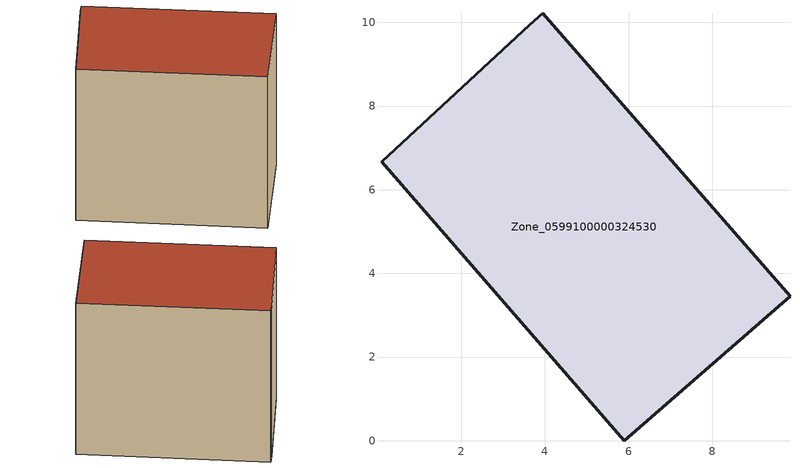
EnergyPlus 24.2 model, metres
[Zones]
Zone_0599100000324530
 floor ground (C_G): 5.89,0 0.1,6.67 3.63,9.94 3.95,10.22 9.86,3.45 z0
 wall outside (C_F): 5.89,0 9.86,3.45 3.95,10.22 3.63,9.94 0.1,6.67 5.89,0 z0:8.35
 roof outside (C_R): 0.1,6.67 5.89,0 9.86,3.45 3.95,10.22 3.63,9.94 z8.35
[BUILDING]
Pand.0599100000324530: North Axis=0; Terrain=City; Loads Convergence Tolerance Value=0.04; Temperature Convergence Tolerance Value=0.4; Solar Distribution=FullExterior; Maximum Number of Warmup Days=25; Minimum Number of Warmup Days=1
[Site:Location]
Rotterdam.The.Hague.AP_ZH_NLD Design_Conditions: Latitude=51.96; Longitude=4.45; Time Zone=1; Elevation=-4.5
[SITE:GROUNDTEMPERATURE:BUILDINGSURFACE]
18, 18, 18, 18, 18, 18, 18, 18, 18, 18, 18, 18
[MATERIAL] Thermal Absorptance=0.9; Solar Absorptance=0.7; Visible Absorptance=0.7
Name | Roughness | Thickness | Conductivity | Density | Specific Heat
G.TI.1975-1991 | MediumSmooth | 0.15 | 0.288461 | 540 | 1210
F.TI.1975-1991 | Rough | 0.3 | 0.230769 | 1920 | 840
R.TI.1975-1991 | MediumRough | 0.2 | 0.153846 | 1500 | 1000
[CONSTRUCTION]
C_G: G.TI.1975-1991
C_F: F.TI.1975-1991
C_R: R.TI.1975-1991
[ZONE]
Zone_0599100000324530: Type=1; Multiplier=1; Ceiling Height=Autocalculate; Volume=Autocalculate; Floor Area=autocalculate; Part of Total Floor Area=Yes
[ZONEINFILTRATION:DESIGNFLOWRATE]
Infil_Zone_0599100000324530: Zone or ZoneList or Space or SpaceList=Zone_0599100000324530; Schedule=AlwaysOn; Design Flow Rate Calculation Method=Flow/Area; Flow Rate per Floor Area=0.003; Constant Term Coefficient=1; Temperature Term Coefficient=0; Velocity Term Coefficient=0; Velocity Squared Term Coefficient=0
[HVACTEMPLATE:ZONE:IDEALLOADSAIRSYSTEM]
Zone_0599100000324530: Maximum Heating Supply Air Temperature=50; Minimum Cooling Supply Air Temperature=13; Maximum Heating Supply Air Humidity Ratio=0.0156; Minimum Cooling Supply Air Humidity Ratio=0.0077; Heating Limit=NoLimit; Cooling Limit=NoLimit; Dehumidification Control Type=ConstantSensibleHeatRatio; Cooling Sensible Heat Ratio=0.7; Dehumidification Setpoint=60; Humidification Control Type=None; Humidification Setpoint=30; Outdoor Air Method=None; Outdoor Air Flow Rate per Person=0.00944; Outdoor Air Flow Rate per Zone Floor Area=0; Outdoor Air Flow Rate per Zone=0; Demand Controlled Ventilation Type=None; Outdoor Air Economizer Type=NoEconomizer; Heat Recovery Type=None; Sensible Heat Recovery Effectiveness=0.7; Latent Heat Recovery Effectiveness=0.65
[ZONECONTROL:THERMOSTAT]
ThermostatControl_Zone_0599100000324530: Zone or ZoneList=Zone_0599100000324530; Control Type Schedule=DualSetpointControlType; Control 1=Thermostat_Zone_0599100000324530; Temperature Difference Between Cutout And Setpoint=0
[THERMOSTATSETPOINT:DUALSETPOINT]
Thermostat_Zone_0599100000324530: Heating Setpoint Temperature Schedule=HeatingSetpoint_Zone_0599100000324530; Cooling Setpoint Temperature Schedule=CoolingSetpoint_Zone_0599100000324530
[SCHEDULE:COMPACT]
HeatingSetpoint_Zone_0599100000324530: Through: 12/31, For: AllDays, Until: 24:00, 21
CoolingSetpoint_Zone_0599100000324530: Through: 12/31, For: AllDays, Until: 24:00, 24
DualSetpointControlType: Through: 12/31, For: AllDays, Until: 24:00, 4
AlwaysOn: Through: 12/31, For: AllDays, Until: 24:00, 1
